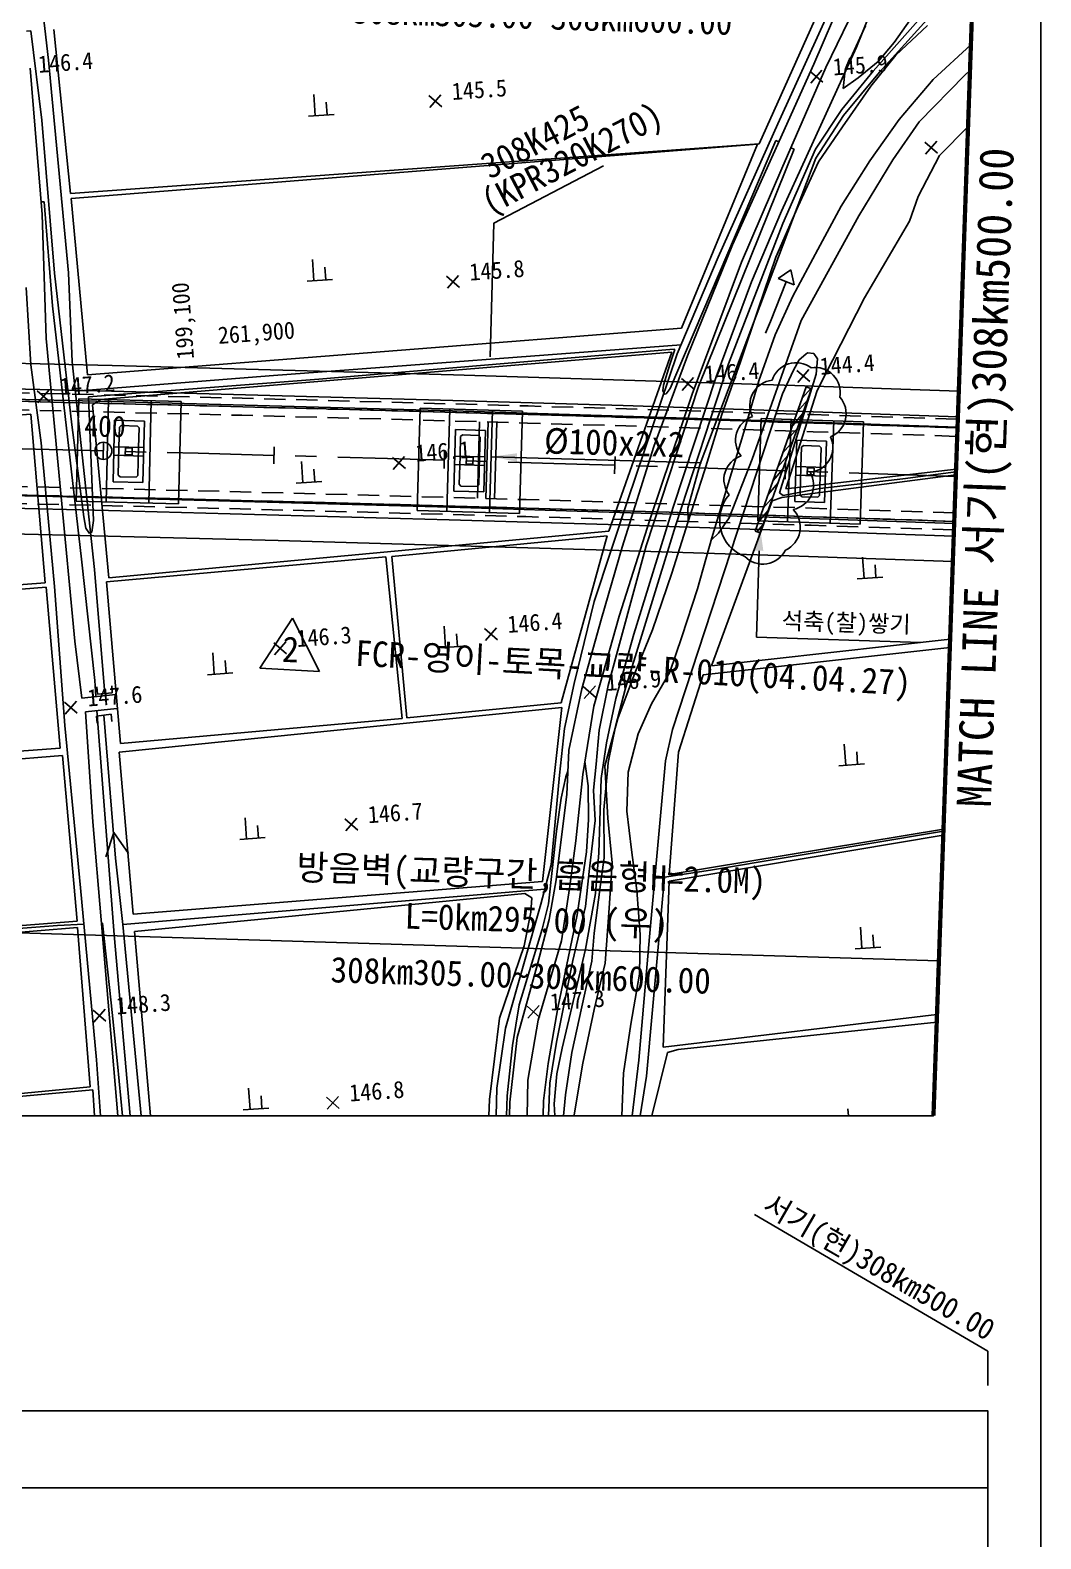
# Model space of a CAD drawing. Header units: millimetres. Extents: x 11366 to 12162, y 1103 to 1810.
# Drawn here: x 12043.4 to 12161.9, y 1346.9 to 1523.8 of the extents above; entities that cross this region are included whole.
import ezdxf
from ezdxf.enums import TextEntityAlignment as Align
from ezdxf.xclip import XClip

# ---------------------------------------------------------------- set-up
doc = ezdxf.new("R2010")
doc.units = ezdxf.units.MM
doc.header["$LTSCALE"] = 10
doc.header["$MEASUREMENT"] = 0
doc.header["$XCLIPFRAME"] = 2
for name, pattern in [('A-CENTR01', [2, 1.25, -0.25, 0.25, -0.25]), ('CENTER', [2, 1.25, -0.25, 0.25, -0.25]), ('HIDDEN', [0.375, 0.25, -0.125])]:
    doc.linetypes.add(name, pattern=pattern)
for name, color, linetype in [('TN-MACL', 6, 'A-CENTR01'), ('TT-TABL-LIN1', 4, 'Continuous'), ('TT-TABL-LIN2', 1, 'Continuous'), ('TZ-BASE', 253, 'Continuous'), ('TZ-CABL', 4, 'Continuous'), ('TZ-LEAL', 1, 'Continuous'), ('TZ-LEAT', 3, 'Continuous')]:
    doc.layers.add(name, color=color, linetype=linetype)
doc.layers.add('TX-PAPR', color=2, linetype='Continuous', plot=False)
doc.styles.add('HANA', font='GulimChe.ttf')
doc.styles.get("Standard").update_dxf_attribs({"font": 'GulimChe.ttf'})
doc.linetypes.add('I_LINE', pattern='A,3.5,["I",Standard,S=1,R=0,X=-1,Y=-0.5],3.5', length=7)
doc.linetypes.add('ZIGZAG', pattern='A,0.0001,-0.2,[131,ltypeshp.shx,S=0.2,R=0,X=-0.2,Y=0],-0.4,[131,ltypeshp.shx,S=0.2,R=180,X=0.2,Y=0],-0.2', length=0.8001)
doc.dimstyles.get("Standard").update_dxf_attribs({"dimtxt": 0.18, "dimasz": 0.18, "dimexe": 0.18, "dimexo": 0.0625, "dimgap": 0.09, "dimtad": 0, "dimtih": 1, "dimtoh": 1, "dimdec": 4, "dimzin": 0, "dimdsep": 46, "dimtxsty": 'Standard', "dimcen": 0.09, "dimadec": 0, "dimazin": 0, "dimtfac": 1, "dimtdec": 4, "dimtofl": 0, "dimtmove": 0, "dimatfit": 3, "dimfxl": 0, "dimtolj": 1, "dimtzin": 0, "dimarcsym": 0})

# ---------------------------------------------------------------- blocks, each defined once
blk = doc.blocks.new('JD-DHDFH546DFH43')
at = {"layer": 'TZ-BASE'}
for p, q in [((691.91, 68.53, -106.93), (683.21, 48.35, -106.93)), ((591.33, 67.09, -255), (593.48, 48.82, -255)), ((686.18, 59.88, -109.74), (676.79, 39.01, -109.74)), ((684.63, 47.97, -111.77), (688.91, 56.79, -111.77)), ((691.34, 58.15, -110), (688.22, 50.32, -110)), ((678.99, 41.34, -255), (685.6, 55.88, -255)), ((698.1, 56.49, -111), (690.15, 47.54, -111)), ((697.59, 54.79, -112), (690.9, 47.41, -112)), ((694.51, 53.53, -110.79), (692.63, 50.9, -110.79)), ((590.89, 52.22, -109), (591.39, 52.27, -109)), ((591.39, 52.27, -109), (592.69, 41.76, -109)), ((596.03, 33.19, -109.74), (594.11, 52.4, -109.74)), ((686.89, 47.64, -110.79), (689.25, 52.84, -110.79)), ((696.53, 52.87, -109.16), (692.81, 49.42, -109.16)), ((688.22, 50.32, -110), (679.41, 31.12, -110)), ((692.63, 50.9, -110.79), (690.74, 48.66, -110.79)), ((697.2, 46.53, -116.43), (701.63, 50.63, -116.43)), ((591.3, 47.87, -108.06), (592.71, 30.73, -108.06)), ((593.48, 48.82, -255), (595.82, 23.86, -255)), ((683.21, 48.35, -106.93), (673.66, 27.16, -106.93)), ((679.45, 36.13, -111.77), (684.63, 47.97, -111.77)), ((690.74, 48.66, -110.79), (688.39, 46.74, -110.79)), ((692.81, 49.42, -109.16), (689.88, 45.75, -109.16)), ((682.75, 47.53, -109.15), (684.26, 46.22, -109.15)), ((682.85, 46.12, -109.15), (684.16, 47.63, -109.15)), ((690.15, 47.54, -111), (686.51, 43.02, -111)), ((686.66, 45.49, -110.79), (686.89, 47.64, -110.79)), ((688.39, 46.74, -110.79), (686.66, 45.49, -110.79)), ((690.9, 47.41, -112), (686.69, 42.32, -112)), ((693.21, 41.87, -116.43), (697.2, 46.53, -116.43)), ((695.57, 41.58, -112), (700.91, 47.07, -112)), ((700.91, 47.07, -112), (701.52, 47.6, -112)), ((624.75, 42.29, -109.04), (624.57, 44.79, -109.04)), ((638.08, 44.66, -109.48), (639.6, 43.35, -109.48)), ((638.18, 43.25, -109.48), (639.49, 44.76, -109.48)), ((689.88, 45.75, -109.16), (686.59, 41, -109.16)), ((626.15, 42.39, -109.04), (626.04, 43.89, -109.04)), ((686.51, 43.02, -111), (683.42, 38.38, -111)), ((592.69, 41.76, -109), (594.18, 23.84, -109)), ((623.95, 42.24, -109.04), (626.95, 42.45, -109.04)), ((672.01, 25.7, -255), (678.99, 41.34, -255)), ((686.69, 42.32, -112), (683.44, 37.31, -112)), ((686.59, 41, -109.16), (683.76, 36.91, -109.16)), ((689.79, 37.01, -116.43), (693.21, 41.87, -116.43)), ((692.49, 37.11, -112), (695.57, 41.58, -112)), ((697.96, 37.63, -111.91), (701.29, 41.04, -111.91)), ((676.79, 39.01, -109.74), (596.03, 33.19, -109.74)), ((596.12, 32.58, -109.29), (676.59, 38.95, -109.29)), ((666.37, 10.31, -109), (678.75, 39.4, -109)), ((676.59, 38.95, -109.29), (667.68, 17.4, -109.29)), ((678.75, 39.4, -109), (679.1, 39.23, -109)), ((696.21, 39.21, -111.06), (697.73, 37.9, -111.06)), ((696.32, 37.8, -111.06), (697.63, 39.31, -111.06)), ((680.9, 38.36, -109), (669.7, 10.54, -109)), ((683.44, 37.31, -112), (669.87, 1.48, -112)), ((683.42, 38.38, -111), (679.56, 29.66, -111)), ((680.51, 38.55, -109), (680.9, 38.36, -109)), ((695.45, 32.81, -111.91), (697.96, 37.63, -111.91)), ((674.71, 25.14, -111.77), (679.45, 36.13, -111.77)), ((683.76, 36.91, -109.16), (681.38, 31.71, -109.16)), ((686.43, 31.68, -116.43), (689.79, 37.01, -116.43)), ((688.5, 30.55, -112), (692.49, 37.11, -112)), ((592.59, 32.21, -108), (592.94, 32.21, -108)), ((592.94, 32.21, -108), (593.92, 20.01, -108)), ((598.05, 11.93, -109.29), (596.12, 32.58, -109.29)), ((694.43, 29.93, -111.91), (695.45, 32.81, -111.91)), ((592.71, 30.73, -108.06), (593.21, 16.16, -108.06)), ((679.41, 31.12, -110), (675.89, 22.82, -110)), ((681.38, 31.71, -109.16), (678.76, 25.7, -109.16)), ((681.73, 18.27, -112), (688.5, 30.55, -112)), ((683.67, 26.62, -116.43), (686.43, 31.68, -116.43)), ((679.56, 29.66, -111), (673.21, 13.22, -111)), ((689.16, 20.93, -111.91), (694.43, 29.93, -111.91)), ((673.66, 27.16, -106.93), (668.39, 14.15, -106.93)), ((680.73, 21.15, -116.43), (683.67, 26.62, -116.43)), ((624.59, 22.94, -108.88), (624.41, 25.43, -108.88)), ((667.2, 14.37, -255), (672.01, 25.7, -255)), ((668.94, 9.66, -111.77), (674.71, 25.14, -111.77)), ((678.76, 25.7, -109.16), (676.68, 19.62, -109.16)), ((594.18, 23.84, -109), (596.21, 6.06, -109)), ((595.82, 23.86, -255), (596.26, 13.43, -255)), ((623.79, 22.88, -108.88), (626.78, 23.09, -108.88)), ((625.98, 23.04, -108.88), (625.88, 24.53, -108.88)), ((640.14, 23.47, -109.24), (641.65, 22.16, -109.24)), ((640.24, 22.06, -109.24), (641.55, 23.57, -109.24)), ((679.03, 23.2, -255), (680.51, 24.22, -255)), ((679.03, 23.2, -255), (680.89, 22.46, -255)), ((680.51, 24.22, -255), (680.89, 22.46, -255)), ((591.4, 13.08, -105.51), (590.84, 22.15, -105.51)), ((675.89, 22.82, -110), (671.75, 11.68, -110)), ((678.11, 18.18, -255), (679.96, 22.83, -255)), ((593.92, 20.01, -108), (597.34, -9.69, -108)), ((676.68, 19.62, -109.16), (674.61, 13.45, -109.16)), ((678.67, 16.59, -116.43), (680.73, 21.15, -116.43)), ((683.59, 10.09, -111.91), (689.16, 20.93, -111.91)), ((675.99, 2.03, -112), (681.73, 18.27, -112)), ((677.56, 16.79, -255), (678.11, 18.18, -255)), ((593.21, 16.16, -107.62), (596.54, -19.32, -107.62)), ((667.68, 17.4, -109.29), (598.05, 11.93, -109.29)), ((676.76, 11.21, -116.43), (678.67, 16.59, -116.43)), ((599.57, 9.04, -108.92), (666.54, 14.58, -108.92)), ((619.84, 11.85, -109.02), (667.66, 15.44, -109.02)), ((625.17, 11.42, -109), (666.34, 14.9, -109)), ((666.54, 14.58, -108.92), (659.16, -6.41, -108.92)), ((661.4, -2.73, -255), (667.2, 14.37, -255)), ((666.93, 14.87, -109), (666.32, 13.12, -109)), ((666.34, 14.9, -109), (666.86, 14.94, -109)), ((666.86, 14.94, -109), (666.93, 14.87, -109)), ((681.49, 13.69, -111), (682.26, 14.34, -111)), ((682.26, 14.34, -111), (682.47, 14.51, -111)), ((682.47, 14.51, -111), (683.22, 14.41, -111)), ((683.22, 14.41, -111), (683.64, 13.78, -111)), ((600.92, 12.99, -255), (580.91, 13.47, -255)), ((600.92, 12.99, -255), (580.91, 13.47, -255)), ((592.62, 3.93, -105.51), (591.4, 13.08, -105.51)), ((596.26, 13.43, -255), (598.84, -10.9, -255)), ((620.94, 12.46, -255), (600.92, 12.99, -255)), ((620.94, 12.46, -255), (600.92, 12.99, -255)), ((640.95, 11.9, -255), (620.94, 12.46, -255)), ((640.95, 11.9, -255), (620.94, 12.46, -255)), ((668.39, 14.15, -106.93), (664.43, 3.51, -106.93)), ((666.32, 13.12, -109), (665.6, 10.69, -109)), ((673.21, 13.22, -111), (666.97, -5.79, -111)), ((674.61, 13.45, -109.16), (672.44, 7.27, -109.16)), ((680.77, 12.38, -111), (681.49, 13.69, -111)), ((681.22, 12.43, -110.6), (682.73, 11.12, -110.6)), ((681.32, 11.02, -110.6), (682.63, 12.53, -110.6)), ((683.64, 13.78, -111), (683.47, 11.98, -111)), ((596.62, 9.98, -109.02), (619.84, 11.85, -109.02)), ((598.16, 9.32, -109), (625.17, 11.42, -109)), ((660.96, 11.3, -255), (640.95, 11.9, -255)), ((660.96, 11.3, -255), (640.95, 11.9, -255)), ((680.97, 10.66, -255), (660.96, 11.3, -255)), ((680.97, 10.66, -255), (660.96, 11.3, -255)), ((665.6, 10.69, -109), (665.5, 10.02, -109)), ((671.75, 11.68, -110), (666.7, -3.62, -110)), ((667.69, 11.5, -108.56), (669.2, 10.19, -108.56)), ((667.79, 10.09, -108.56), (669.1, 11.6, -108.56)), ((675, 5.2, -116.43), (676.76, 11.21, -116.43)), ((683.47, 11.98, -111), (679.2, -1.91, -111)), ((679.55, 9.7, -111), (680.77, 12.38, -111)), ((700.21, 10, -255), (680.97, 10.66, -255)), ((700.21, 10, -255), (680.97, 10.66, -255)), ((580.84, 10.47, -255), (600.85, 9.99, -255)), ((592.12, 10.05, -107.81), (593.63, 8.75, -107.81)), ((592.22, 8.64, -107.81), (593.53, 10.16, -107.81)), ((597.03, 9.08, -255), (596.72, -2.91, -255)), ((597.03, 9.08, -255), (609.02, 8.78, -255)), ((598.76, -5.18, -109), (598.16, 9.32, -109)), ((598.62, 8.38, -108.92), (599.57, 9.04, -108.92)), ((600.52, 9, -255), (600.22, -3, -255)), ((600.85, 9.99, -255), (620.86, 9.46, -255)), ((605.52, 8.87, -255), (605.22, -3.13, -255)), ((620.86, 9.46, -255), (640.86, 8.9, -255)), ((640.86, 8.9, -255), (660.87, 8.3, -255)), ((669.7, 10.54, -109), (663.55, -8.15, -109)), ((663.98, -5.1, -111.77), (668.94, 9.66, -111.77)), ((665.5, 10.02, -109), (665.68, 9.66, -109)), ((665.68, 9.66, -109), (665.9, 9.68, -109)), ((665.9, 9.68, -109), (666.37, 10.31, -109)), ((666.65, -29.67, -111), (679.55, 9.7, -111)), ((682.33, 10.49, -111.91), (676.32, -6.43, -111.91)), ((682.95, 10.29, -111.91), (676.93, -6.62, -111.91)), ((679.93, -1.46, -111.91), (683.59, 10.09, -111.91)), ((681.31, 7.61), (682.48, 8.96)), ((681.89, 9.23), (682.84, 10.33)), ((682.95, 10.29, -111.91), (682.33, 10.49, -111.91)), ((488.13, -0.93, -108.02), (591.41, 7.32, -108.02)), ((591.41, 7.32, -108.02), (593.09, -12.46, -108.02)), ((600.55, -11.88, -108.92), (598.62, 8.38, -108.92)), ((609.02, 8.78, -255), (608.72, -3.22, -255)), ((637.04, 8.02, -255), (636.68, -3.98, -255)), ((637.04, 8.02, -255), (649.03, 7.66, -255)), ((640.53, 7.91, -255), (640.18, -4.08, -255)), ((645.53, 7.77, -255), (645.18, -4.23, -255)), ((649.03, 7.66, -255), (648.68, -4.33, -255)), ((660.87, 8.3, -255), (680.87, 7.66, -255)), ((672.44, 7.27, -109.16), (670.39, 0.67, -109.16)), ((680.74, 5.99), (681.9, 7.34)), ((680.87, 7.66, -255), (700.1, 7, -255)), ((596.21, 6.06, -109), (597.61, -4.74, -109)), ((601.21, 6.58, -255), (601.03, -0.62, -255)), ((601.21, 6.58, -255), (604.71, 6.49, -255)), ((601.79, 5.76, -255), (601.73, 3.46, -255)), ((602, 5.96, -255), (601.79, 5.76, -255)), ((603.9, 5.91, -255), (602, 5.96, -255)), ((603.9, 5.91, -255), (604.09, 5.7, -255)), ((604.09, 5.7, -255), (604.03, 3.4, -255)), ((604.71, 6.49, -255), (604.53, -0.71, -255)), ((641.21, 5.49, -255), (641, -1.71, -255)), ((641.21, 5.49, -255), (644.71, 5.39, -255)), ((644.71, 5.39, -255), (644.5, -1.81, -255)), ((677.04, 6.79, -255), (676.64, -5.21, -255)), ((677.04, 6.79, -255), (689.03, 6.39, -255)), ((680.54, 6.67, -255), (680.14, -5.32, -255)), ((680.16, 4.37), (681.32, 5.71)), ((685.54, 6.5, -255), (685.14, -5.49, -255)), ((689.03, 6.39, -255), (688.63, -5.61, -255)), ((594.15, -12.92, -105.51), (592.62, 3.93, -105.51)), ((599.93, 4), (599.88, 2)), ((641.79, 4.67, -255), (641.72, 2.38, -255)), ((642, 4.87, -255), (641.79, 4.67, -255)), ((643.89, 4.81, -255), (642, 4.87, -255)), ((643.89, 4.81, -255), (644.09, 4.61, -255)), ((644.09, 4.61, -255), (644.02, 2.31, -255)), ((673.18, -0.88, -116.43), (675, 5.2, -116.43)), ((679.58, 2.75), (680.75, 4.09)), ((681.21, 4.25, -255), (680.97, -2.95, -255)), ((681.21, 4.25, -255), (684.71, 4.13, -255)), ((681.99, 3.62, -255), (681.78, 3.43, -255)), ((683.89, 3.56, -255), (681.99, 3.62, -255)), ((683.89, 3.56, -255), (684.08, 3.35, -255)), ((684.71, 4.13, -255), (684.47, -3.07, -255)), ((601.11, 2.48, -255), (604.61, 2.39, -255)), ((601.13, 3.48, -255), (604.63, 3.39, -255)), ((601.73, 3.46, -255), (601.65, 0.16, -255)), ((602.48, 3.34, -255), (602.46, 2.54, -255)), ((602.46, 2.54, -255), (603.26, 2.52, -255)), ((602.48, 3.34, -255), (603.28, 3.32, -255)), ((603.28, 3.32, -255), (603.26, 2.52, -255)), ((604.03, 3.4, -255), (603.95, 0.11, -255)), ((619.92, 3.48), (619.87, 1.48)), ((633.8, 2.23, -108.92), (635.31, 0.92, -108.92)), ((633.9, 0.82, -108.92), (635.21, 2.33, -108.92)), ((639.92, 2.92), (639.86, 0.92)), ((639.92, 2.92), (639.86, 0.92)), ((641.12, 2.39, -255), (644.62, 2.29, -255)), ((641.72, 2.38, -255), (641.63, -0.92, -255)), ((642.47, 2.25, -255), (642.45, 1.45, -255)), ((642.47, 2.25, -255), (643.27, 2.23, -255)), ((643.27, 2.23, -255), (643.24, 1.43, -255)), ((644.02, 2.31, -255), (643.92, -0.99, -255)), ((659.91, 2.32), (659.85, 0.32)), ((664.43, 3.51, -106.93), (660.72, -8.28, -106.93)), ((673.3, -4.86, -112), (675.99, 2.03, -112)), ((679, 1.13), (680.17, 2.47)), ((681.78, 3.43, -255), (681.7, 1.13, -255)), ((684.08, 3.35, -255), (684, 1.05, -255)), ((601.85, -0.04, -255), (601.65, 0.16, -255)), ((603.75, -0.09, -255), (603.95, 0.11, -255)), ((603.75, -0.09, -255), (603.95, 0.11, -255)), ((623.3, -0.75, -108.46), (623.12, 1.74, -108.46)), ((624.7, -0.65, -108.46), (624.59, 0.84, -108.46)), ((641.09, 1.39, -255), (644.59, 1.29, -255)), ((642.45, 1.45, -255), (643.24, 1.43, -255)), ((670.39, 0.67, -109.16), (668.43, -5.42, -109.16)), ((669.87, 1.48, -112), (668.44, -3.72, -112)), ((678.43, -0.49), (679.59, 0.85)), ((679.46, -2.48, -110.91), (699.86, 0.18, -110.91)), ((679.9, 1.68), (679.84, -0.32)), ((699.89, 0.84, -111.91), (679.93, -1.46, -111.91)), ((681.07, 0.15, -255), (684.57, 0.03, -255)), ((681.1, 1.15, -255), (684.6, 1.03, -255)), ((681.7, 1.13, -255), (681.59, -2.17, -255)), ((682.45, 1, -255), (682.42, 0.2, -255)), ((682.42, 0.2, -255), (683.22, 0.18, -255)), ((682.45, 1, -255), (683.25, 0.98, -255)), ((683.25, 0.98, -255), (683.22, 0.18, -255)), ((684, 1.05, -255), (683.89, -2.25, -255)), ((693.63, -0.27, -111), (699.88, 0.53, -111)), ((699.89, 1), (699.82, -1)), ((601.03, -0.62, -255), (604.53, -0.71, -255)), ((603.75, -0.09, -255), (601.85, -0.04, -255)), ((622.5, -0.81, -108.46), (625.5, -0.59, -108.46)), ((641, -1.71, -255), (644.5, -1.81, -255)), ((641.82, -1.13, -255), (641.63, -0.92, -255)), ((643.72, -1.18, -255), (641.82, -1.13, -255)), ((643.72, -1.18, -255), (643.92, -0.99, -255)), ((643.72, -1.18, -255), (643.92, -0.99, -255)), ((671.26, -7.22, -116.43), (673.18, -0.88, -116.43)), ((677.85, -2.12), (679.01, -0.77)), ((679.6, -2.25, -111), (683.92, -1.42, -111)), ((683.92, -1.42, -111), (693.63, -0.27, -111)), ((580.52, -3.53, -255), (600.5, -4.01, -255)), ((596.72, -2.91, -255), (608.72, -3.22, -255)), ((657.47, -14.68, -255), (661.4, -2.73, -255)), ((671.22, -22.2, -110.91), (678.32, -2.85, -110.91)), ((677.27, -3.74), (678.44, -2.39)), ((678.32, -2.85, -110.91), (679.46, -2.48, -110.91)), ((679.2, -1.91, -111), (679.6, -2.25, -111)), ((680.97, -2.95, -255), (684.47, -3.07, -255)), ((681.79, -2.38, -255), (681.59, -2.17, -255)), ((683.69, -2.44, -255), (681.79, -2.38, -255)), ((683.69, -2.44, -255), (683.89, -2.25, -255)), ((683.69, -2.44, -255), (683.89, -2.25, -255)), ((597.61, -4.74, -109), (597.86, -6.06, -109)), ((598.56, -6.53, -109), (598.76, -5.18, -109)), ((600.5, -4.01, -255), (620.48, -4.53, -255)), ((620.48, -4.53, -255), (640.45, -5.09, -255)), ((636.68, -3.98, -255), (648.68, -4.33, -255)), ((640.45, -5.09, -255), (660.43, -5.69, -255)), ((660.4, -16.37, -111.77), (663.98, -5.1, -111.77)), ((666.7, -3.62, -110), (662.11, -18.5, -110)), ((668.44, -3.72, -112), (668.47, -5.28, -112)), ((672.05, -6.65, -112), (673.3, -4.86, -112)), ((676.64, -5.21, -255), (688.63, -5.61, -255)), ((676.7, -5.36), (677.86, -4.01)), ((580.45, -6.53, -255), (600.42, -7.01, -255)), ((580.45, -6.53, -255), (600.42, -7.01, -255)), ((597.86, -6.06, -109), (598.27, -6.7, -109)), ((598.27, -6.7, -109), (598.56, -6.53, -109)), ((600.42, -7.01, -255), (620.39, -7.53, -255)), ((600.42, -7.01, -255), (620.39, -7.53, -255)), ((659.16, -6.41, -108.92), (600.55, -11.88, -108.92)), ((658.99, -6.98, -108.72), (633.71, -9.38, -108.72)), ((653.59, -26.56, -108.72), (658.99, -6.98, -108.72)), ((660.43, -5.69, -255), (680.41, -6.33, -255)), ((666.97, -5.79, -111), (663.83, -16.06, -111)), ((668.43, -5.42, -109.16), (666.57, -11.33, -109.16)), ((671.2, -7.43, -112), (672.05, -6.65, -112)), ((676.93, -6.62, -111.91), (676.32, -6.43, -111.91)), ((676.54, -6.5), (677.28, -5.64)), ((680.41, -6.33, -255), (699.61, -6.99, -255)), ((620.39, -7.53, -255), (640.37, -8.09, -255)), ((620.39, -7.53, -255), (640.37, -8.09, -255)), ((640.37, -8.09, -255), (660.34, -8.69, -255)), ((640.37, -8.09, -255), (660.34, -8.69, -255)), ((660.72, -8.28, -106.93), (658.3, -16.68, -106.93)), ((663.55, -8.15, -109), (659.08, -24.5, -109)), ((660.34, -8.69, -255), (680.31, -9.33, -255)), ((660.34, -8.69, -255), (680.31, -9.33, -255)), ((669.57, -13.19, -116.43), (671.26, -7.22, -116.43)), ((676.79, -8.71), (676.47, -18.86)), ((597.34, -9.69, -108), (598.88, -23.92, -108)), ((633.01, -9.43, -108.84), (600.28, -12.35, -108.84)), ((634.95, -28.39, -108.84), (633.01, -9.43, -108.84)), ((633.71, -9.38, -108.72), (635.47, -28.32, -108.72)), ((680.31, -9.33, -255), (699.51, -9.99, -255)), ((680.31, -9.33, -255), (699.51, -9.99, -255)), ((689.1, -11.96, -110.84), (688.92, -9.47, -110.84)), ((690.5, -11.86, -110.84), (690.39, -10.37, -110.84)), ((598.84, -10.9, -255), (600.07, -25.5, -255)), ((600.28, -12.35, -108.84), (601.89, -31.33, -108.84)), ((666.57, -11.33, -109.16), (664.31, -17.99, -109.16)), ((688.3, -12.02, -110.84), (691.3, -11.81, -110.84)), ((593.09, -12.46, -108.02), (494.3, -20.36, -108.02)), ((494.87, -20.65, -107.64), (593.19, -12.99, -107.64)), ((593.19, -12.99, -107.64), (594.85, -31.87, -107.64)), ((595.37, -29.21, -105.51), (594.15, -12.92, -105.51)), ((667.75, -18.81, -116.43), (669.57, -13.19, -116.43)), ((655.12, -24.28, -255), (657.47, -14.68, -255)), ((622.07, -16.62), (618.25, -22.48)), ((625.24, -22.86), (622.07, -16.62)), ((640.03, -20.05, -108.26), (639.85, -17.56, -108.26)), ((658.3, -16.68, -106.93), (656, -24.9, -106.93)), ((657.4, -26.96, -111.77), (660.4, -16.37, -111.77)), ((663.83, -16.06, -111), (663.05, -18.62, -111)), ((596.54, -19.32, -107.62), (597.37, -26, -107.62)), ((619.97, -20.91, -108.67), (621.28, -19.4, -108.67)), ((641.43, -19.95, -108.26), (641.32, -18.45, -108.26)), ((644.59, -17.84, -108.57), (646.1, -19.15, -108.57)), ((644.69, -19.25, -108.57), (646, -17.74, -108.57)), ((662.11, -18.5, -110), (660.01, -26.06, -110)), ((663.05, -18.62, -111), (661.11, -24.84, -111)), ((664.31, -17.99, -109.16), (662.24, -23.07, -109.16)), ((666.33, -22.96, -116.43), (667.75, -18.81, -116.43)), ((699.19, -19.08, -110.91), (671.22, -22.2, -110.91)), ((676.47, -18.86), (695.76, -19.46)), ((612.91, -23.19, -108.27), (612.73, -20.7, -108.27)), ((619.87, -19.5, -108.67), (621.38, -20.81, -108.67)), ((639.24, -20.11, -108.26), (642.23, -19.89, -108.26)), ((670.23, -23.25, -110.62), (699.15, -20.08, -110.62)), ((614.3, -23.09, -108.27), (614.2, -21.6, -108.27)), ((618.25, -22.48), (625.24, -22.86)), ((664.19, -26.66, -116.43), (666.33, -22.96, -116.43)), ((598.88, -23.92, -108), (599.03, -25.82, -108)), ((599.2, -25.52, -255), (599.14, -24.67, -255)), ((600.88, -24.54, -255), (600.94, -25.39, -255)), ((612.11, -23.25, -108.27), (615.1, -23.03, -108.27)), ((653.96, -29.58, -255), (655.12, -24.28, -255)), ((656.18, -24.64, -108.12), (657.69, -25.95, -108.12)), ((656.28, -26.05, -108.12), (657.59, -24.54, -108.12)), ((659.08, -24.5, -109), (658.05, -29.77, -109)), ((662.24, -23.07, -109.16), (660.21, -28.37, -109.16)), ((667.33, -32.32, -110.62), (670.23, -23.25, -110.62)), ((595.33, -26.47, -107.4), (596.84, -27.78, -107.4)), ((595.43, -27.88, -107.4), (596.74, -26.37, -107.4)), ((597.37, -26, -108.28), (601.31, -25.56, -108.28)), ((600.94, -25.39, -255), (599.2, -25.52, -255)), ((656, -24.9, -106.93), (654.47, -32.12, -106.93)), ((660.01, -26.06, -110), (658.88, -31.24, -110)), ((661.11, -24.84, -111), (659.94, -29.34, -111)), ((601.49, -27.22, -107.62), (597.79, -27.59, -107.62)), ((597.79, -27.59, -105.54), (598.66, -40.52, -105.54)), ((599.08, -28.11, -108.14), (600.81, -27.89, -108.14)), ((599.18, -28.95, -108.14), (599.08, -28.11, -108.14)), ((599.15, -27.45, -108), (601.17, -53.74, -108)), ((599.94, -28, -108.14), (601.32, -44.78, -108.14)), ((600.81, -27.89, -108.14), (600.91, -28.74, -108.14)), ((653.65, -27.1, -108.63), (601.75, -32.35, -108.63)), ((635.47, -28.32, -108.72), (653.59, -26.56, -108.72)), ((651.4, -47.5, -108.63), (653.65, -27.1, -108.63)), ((656.14, -34.96, -111.77), (657.4, -26.96, -111.77)), ((662.62, -30.19, -116.43), (664.19, -26.66, -116.43)), ((597.21, -48.26, -105.51), (595.37, -29.21, -105.51)), ((601.89, -31.33, -108.84), (634.95, -28.39, -108.84)), ((653.38, -35.03, -255), (653.96, -29.58, -255)), ((658.05, -29.77, -109), (657.67, -33.73, -109)), ((660.21, -28.37, -109.16), (658.69, -33.95, -109.16)), ((659.94, -29.34, -111), (659.1, -33.56, -111)), ((665.81, -33.37, -111), (666.65, -29.67, -111)), ((658.88, -31.24, -110), (658.26, -35.44, -110)), ((661.42, -34.69, -116.43), (662.62, -30.19, -116.43)), ((686.96, -33.88, -110.82), (686.78, -31.38, -110.82)), ((594.85, -31.87, -107.64), (494.52, -39.3, -107.64)), ((543.3, -36.98, -107.52), (595.1, -32.74, -107.52)), ((595.1, -32.74, -107.52), (596.84, -52.14, -107.52)), ((601.75, -32.35, -108.63), (603.38, -51.32, -108.63)), ((654.47, -32.12, -106.93), (654.23, -37.29, -106.93)), ((656.37, -33.45, -108), (656.75, -36.28, -108)), ((659.1, -33.56, -111), (659.06, -34.04, -111)), ((663.95, -53.98, -111), (665.81, -33.37, -111)), ((666.26, -46.68, -110.62), (667.33, -32.32, -110.62)), ((688.35, -33.77, -110.82), (688.24, -32.28, -110.82)), ((652.41, -45.55, -255), (653.38, -35.03, -255)), ((653.6, -37.73, -108), (654.13, -35.24, -108)), ((654.13, -35.24, -108), (654.36, -34.56, -108)), ((655.3, -42.75, -111.77), (656.14, -34.96, -111.77)), ((657.67, -33.73, -109), (657.37, -36.8, -109)), ((659.06, -34.04, -111), (658.57, -39.08, -111)), ((658.69, -33.95, -109.16), (659.06, -40.06, -109.16)), ((661.29, -39.24, -116.43), (661.42, -34.69, -116.43)), ((686.16, -33.93, -110.82), (689.15, -33.72, -110.82)), ((656.75, -36.28, -108), (656.8, -40.23, -108)), ((657.37, -36.8, -109), (657.55, -40.35, -109)), ((658.26, -35.44, -110), (657.98, -44.13, -110)), ((653.03, -41.62, -108), (653.6, -37.73, -108)), ((654.23, -37.29, -106.93), (653.4, -44.13, -106.93)), ((598.66, -40.52, -105.54), (603.23, -94.06, -105.54)), ((616.7, -42.52, -108.28), (616.52, -40.02, -108.28)), ((628.23, -40.16, -108.35), (629.74, -41.47, -108.35)), ((628.33, -41.57, -108.35), (629.64, -40.06, -108.35)), ((656.8, -40.23, -108), (656.54, -44.02, -108)), ((657.55, -40.35, -109), (656.87, -46.33, -109)), ((658.57, -39.08, -111), (658.61, -44.72, -111)), ((659.06, -40.06, -109.16), (659.55, -45.31, -109.16)), ((661.83, -43.78, -116.43), (661.29, -39.24, -116.43)), ((600.18, -44.6, -108.14), (601.13, -41.75, -108.14)), ((601.13, -41.75, -108.14), (602.84, -44.22, -108.14)), ((615.9, -42.57, -108.28), (618.89, -42.36, -108.28)), ((618.09, -42.41, -108.28), (617.98, -40.92, -108.28)), ((652.1, -50.14, -108), (653.03, -41.62, -108)), ((666.23, -47.47, -110.14), (698.38, -42.06, -110.14)), ((698.41, -41.37, -110.62), (666.26, -46.68, -110.62)), ((671.09, -46.16, -110), (698.4, -41.61, -110)), ((653.4, -44.13, -106.93), (653, -47.31, -106.93)), ((654.56, -48.34, -111.77), (655.3, -42.75, -111.77)), ((656.54, -44.02, -108), (655.44, -51.42, -108)), ((657.98, -44.13, -110), (657.59, -48.9, -110)), ((662.44, -48.54, -116.43), (661.83, -43.78, -116.43)), ((601.32, -44.78, -108.14), (602.17, -52.56, -108.14)), ((651.21, -50.18, -255), (652.41, -45.55, -255)), ((658.61, -44.72, -111), (658.33, -46.97, -111)), ((659.55, -45.31, -109.16), (659.23, -50.64, -109.16)), ((603.38, -51.32, -108.63), (651.4, -47.5, -108.63)), ((653, -47.31, -106.93), (652.19, -51.96, -106.93)), ((656.87, -46.33, -109), (656.42, -50.45, -109)), ((658.33, -46.97, -111), (657.46, -53.56, -111)), ((663.58, -70.32, -110), (665.71, -46.98, -110)), ((665.55, -66.94, -110.14), (666.23, -47.47, -110.14)), ((665.71, -46.98, -110), (671.09, -46.16, -110)), ((599.09, -68.43, -105.51), (597.21, -48.26, -105.51)), ((602.17, -52.53, -108.78), (651.67, -48.4, -108.78)), ((649.31, -48.9, -108.29), (603.55, -53.36, -108.29)), ((650.14, -49.43, -108.29), (649.31, -48.9, -108.29)), ((650.01, -51.1, -108.29), (650.14, -49.43, -108.29)), ((653.64, -54.46, -111.77), (654.56, -48.34, -111.77)), ((657.59, -48.9, -110), (656.45, -55.42, -110)), ((662.83, -53.72, -116.43), (662.44, -48.54, -116.43)), ((649.24, -55.06, -108.29), (650.01, -51.1, -108.29)), ((649.29, -56.87, -255), (651.21, -50.18, -255)), ((651.37, -53.11, -108), (652.1, -50.14, -108)), ((656.42, -50.45, -109), (654.95, -56.78, -109)), ((659.23, -50.64, -109.16), (658.76, -57.08, -109.16)), ((596.88, -52.91, -107.02), (529.56, -58.29, -107.02)), ((596.84, -52.14, -107.52), (546.19, -56.15, -107.52)), ((554.64, -55.86, -107), (594.53, -52.65, -107)), ((594.53, -52.65, -107), (597.6, -52.49, -107)), ((598.35, -71.58, -107.02), (596.88, -52.91, -107.02)), ((599.67, -52.38, -107), (599.8, -52.38, -107)), ((599.8, -52.38, -107), (600.81, -61.74, -107)), ((602.17, -52.56, -108.14), (604.97, -81.89, -108.14)), ((652.19, -51.96, -106.93), (650.8, -57.19, -106.93)), ((655.44, -51.42, -108), (653.19, -62.33, -108)), ((688.85, -55.34, -109.67), (688.67, -52.85, -109.67)), ((601.17, -53.74, -108), (606.68, -116.5, -108)), ((603.55, -53.36, -108.29), (606.85, -91.31, -108.29)), ((648.66, -61.97, -108), (651.37, -53.11, -108)), ((650.9, -63.75, -111.77), (653.64, -54.46, -111.77)), ((657.46, -53.56, -111), (657.18, -56.85, -111)), ((662.69, -68.47, -111), (663.95, -53.98, -111)), ((662.77, -58.37, -116.43), (662.83, -53.72, -116.43)), ((690.25, -55.24, -109.67), (690.14, -53.75, -109.67)), ((646.36, -63.52, -108.29), (649.24, -55.06, -108.29)), ((656.45, -55.42, -110), (653.69, -67.04, -110)), ((688.06, -55.4, -109.67), (691.05, -55.19, -109.67)), ((647.06, -64.72, -255), (649.29, -56.87, -255)), ((650.8, -57.19, -106.93), (648.41, -65.81, -106.93)), ((654.95, -56.78, -109), (653.04, -66.35, -109)), ((657.18, -56.85, -111), (654.83, -67.55, -111)), ((658.76, -57.08, -109.16), (657.46, -62.51, -109.16)), ((661.76, -64.22, -116.43), (662.77, -58.37, -116.43)), ((600.81, -61.74, -107), (601.55, -68.88, -107)), ((598.69, -62.59, -106.75), (600.2, -63.9, -106.75)), ((598.79, -64, -106.75), (600.1, -62.49, -106.75)), ((645.17, -73.05, -108.29), (646.36, -63.52, -108.29)), ((647.87, -66.72, -108), (648.66, -61.97, -108)), ((649.58, -62.13, -107.73), (651.1, -63.44, -107.73)), ((649.69, -63.54, -107.73), (650.99, -62.03, -107.73)), ((653.19, -62.33, -108), (652.05, -68.84, -108)), ((657.46, -62.51, -109.16), (656.12, -68.81, -109.16)), ((697.65, -63.09, -110.14), (665.55, -66.94, -110.14)), ((646.05, -71.74, -255), (647.06, -64.72, -255)), ((649.66, -70.82, -111.77), (650.9, -63.75, -111.77)), ((660.89, -69.98, -116.43), (661.76, -64.22, -116.43)), ((667.3, -67.2, -109.17), (697.62, -63.98, -109.17)), ((647.25, -72.64, -108), (647.87, -66.72, -108)), ((648.41, -65.81, -106.93), (647.55, -73.37, -106.93)), ((653.04, -66.35, -109), (652.27, -71.15, -109)), ((653.69, -67.04, -110), (653.06, -70.04, -110)), ((666.04, -67.56, -109.17), (667.3, -67.2, -109.17)), ((600.74, -91.9, -105.51), (599.09, -68.43, -105.51)), ((601.55, -68.88, -107), (606.56, -121.33, -107)), ((652.05, -68.84, -108), (651.51, -73.22, -108)), ((654.83, -67.55, -111), (654.08, -72.51, -111)), ((656.12, -68.81, -109.16), (655.09, -74.87, -109.16)), ((661.63, -77.38, -111), (662.69, -68.47, -111)), ((664.13, -75.31, -109.17), (666.04, -67.56, -109.17)), ((653.06, -70.04, -110), (652.77, -73.57, -110)), ((660.66, -75.92, -116.43), (660.89, -69.98, -116.43)), ((662.24, -78.91, -110), (663.58, -70.32, -110)), ((598.65, -71.94, -106.58), (505.05, -80.3, -106.58)), ((532.98, -77.79, -107.02), (598.35, -71.58, -107.02)), ((599.95, -92.47, -106.58), (598.65, -71.94, -106.58)), ((617.1, -74.23, -108.3), (616.93, -71.73, -108.3)), ((645.88, -78.52, -255), (646.05, -71.74, -255)), ((649.54, -78.52, -111.77), (649.66, -70.82, -111.77)), ((652.27, -71.15, -109), (652.07, -75.54, -109)), ((654.08, -72.51, -111), (653.84, -75.42, -111)), ((616.31, -74.29, -108.3), (619.3, -74.07, -108.3)), ((618.5, -74.13, -108.3), (618.39, -72.63, -108.3)), ((626.05, -72.8, -108.25), (627.56, -74.11, -108.25)), ((626.15, -74.21, -108.25), (627.46, -72.7, -108.25)), ((644.91, -79.4, -108.29), (645.17, -73.05, -108.29)), ((647.13, -76.62, -108), (647.25, -72.64, -108)), ((647.55, -73.37, -106.93), (647.49, -76.57, -106.93)), ((651.51, -73.22, -108), (651.4, -76.68, -108)), ((652.77, -73.57, -110), (652.88, -76.44, -110)), ((687.39, -76.66, -108.97), (687.21, -74.17, -108.97)), ((655.09, -74.87, -109.16), (654.86, -79.98, -109.16))]:
    blk.add_line(p, q, dxfattribs=at)
at = {"layer": 'TZ-BASE', "linetype": 'I_LINE', "ltscale": 0.2}
for p, q in [((580.81, 9.25, -255), (600.82, 8.77, -255)), ((600.82, 8.77, -255), (620.82, 8.25, -255)), ((620.82, 8.25, -255), (640.83, 7.69, -255)), ((640.83, 7.69, -255), (660.83, 7.08, -255)), ((660.83, 7.08, -255), (680.83, 6.44, -255)), ((680.83, 6.44, -255), (700.06, 5.79, -255)), ((580.55, -2.05, -255), (600.53, -2.53, -255)), ((600.53, -2.53, -255), (620.52, -3.06, -255)), ((620.52, -3.06, -255), (640.5, -3.62, -255)), ((640.5, -3.62, -255), (660.48, -4.22, -255)), ((660.48, -4.22, -255), (680.46, -4.86, -255)), ((680.46, -4.86, -255), (699.66, -5.51, -255))]:
    blk.add_line(p, q, dxfattribs=at)
at = {"layer": 'TZ-BASE', "linetype": 'ByBlock'}
blk.add_line((506.53, -51.01), (697.87, -56.81), dxfattribs=at)
at = {"layer": 'TZ-BASE'}
blk.add_circle((599.9, 3), 1, dxfattribs=at)
for centre, radius, start, end in [((681.13, 10.4), 2.94, 52.6306, 162.6306), ((683.38, 9.85), 2.93, 349.1332, 99.1332), ((678.66, 8.34), 2.96, 96.5704, 206.5704), ((684.08, 7.35), 2.92, 291.7928, 41.7928), ((676.96, 4.24), 2.93, 108.8774, 218.8774), ((682.52, 3.4), 2.92, 275.2078, 25.2078), ((675.58, -0.37), 2.91, 107.9618, 217.9618), ((680.26, -0.99), 2.93, 280.3172, 30.3172), ((676.73, -5.13), 4.56, 139.1897, 249.1897), ((678.67, -5.94), 2.96, 294.22, 44.22), ((677.23, -7.35), 2.94, 224.0543, 334.0543)]:
    blk.add_arc(centre, radius, start, end, dxfattribs=at)
at = {"layer": 'TZ-BASE', "linetype": 'CENTER'}
blk.add_arc((349.93, -9993.88), 10000, 87.994648, 90.032142, dxfattribs=at)
at = {"layer": 'TZ-BASE'}
blk.add_solid([(676.29, -8.69), (676.88, -5.71), (677.29, -8.73)], dxfattribs=at)
at = {"layer": 'TZ-BASE', "style": 'HANA'}
for s, height, rotation, p in [('308km305.00~308km600.00', 3, 358.2631, (629.04, 53.13)), ('146.4', 2, 4.1197, (592.31, 47.33, -108.56)), ('145.9', 2, 4.1197, (685.5, 47.02, -109.15)), ('145.5', 2, 4.1197, (640.83, 44.14, -109.48)), ('145.8', 2, 4.1197, (642.89, 22.96, -109.24)), ('199,100', 2, 94.1197, (610.53, 13.8, -255)), ('261,900', 2, 4.1197, (613.4, 15.54, -255)), ('144.4', 2, 4.1197, (683.97, 11.92, -110.6)), ('146.4', 2, 4.1197, (670.44, 10.99, -108.56)), ('147.2', 2, 4.1197, (594.87, 9.54, -107.81)), ('400', 2.5, 358.5676, (597.64, 4.71)), ('146.1', 2, 4.1197, (636.55, 1.72, -108.92)), ('석축(찰)쌓기', 2, 358.2238, (679.42, -17.89, -255)), ('146.3', 2, 4.1197, (622.62, -20.01, -108.67)), ('146.4', 2, 4.1197, (647.34, -18.35, -108.57)), ('2', 3, 356.9258, (620.81, -21.73)), ('FCR-영이-토목-교량-R-010(04.04.27)', 3, 356.9258, (629.38, -22.19)), ('146.9', 2, 4.1197, (658.93, -25.15, -108.12)), ('147.6', 2, 4.1197, (598.08, -26.98, -107.4)), ('146.7', 2, 4.1197, (630.98, -40.67, -108.35)), ('방음벽(교량구간,흡음형H=2.0M) ', 3, 358.2631, (622.5, -47.29)), ('L=0km295.00 (우)', 3, 358.2631, (635.21, -53.02)), ('308km305.00~308km600.00', 3, 358.2631, (626.51, -59.32)), ('148.3', 2, 4.1197, (601.44, -63.1, -106.75)), ('147.3', 2, 4.1197, (652.33, -62.64, -107.73)), ('146.8', 2, 4.1197, (628.8, -73.31, -108.25))]:
    blk.add_text(s, height=height, rotation=rotation, dxfattribs=at).set_placement(p)
blk = doc.blocks.new('JD-경부고속하선표_190503')
at = {"layer": 'TT-TABL-LIN1'}
blk.add_lwpolyline([(2, 114), (785.58, 114), (785.58, 39), (2, 39)], close=True, dxfattribs=at)
at = {"layer": 'TT-TABL-LIN2'}
blk.add_lwpolyline([(785.58, 105), (9.33, 105)], dxfattribs=at)

msp = doc.modelspace()

# ---------------------------------------------------------------- linework, layer by layer
at = {"layer": 'TN-MACL', "const_width": 0.5}
msp.add_lwpolyline([(12154.54, 1546.41), (12149.3, 1396.5)], dxfattribs=at)
at = {"layer": 'TX-PAPR'}
msp.add_lwpolyline([(11365.89, 1103.05), (12161.89, 1103.05), (12161.89, 1619.05), (11365.89, 1619.05)], close=True, dxfattribs=at)
at = {"layer": 'TX-PAPR', "flags": 128}
msp.add_lwpolyline([(11454.69, 1396.46), (12149.29, 1396.46), (12154.55, 1546.46), (11449.44, 1546.46), (11454.69, 1396.46)], dxfattribs=at)
at = {"layer": 'TZ-BASE', "flags": 128}
msp.add_lwpolyline([(12097.3, 1485.48), (12097.76, 1501.17), (12110.62, 1507.89)], dxfattribs=at)
at = {"layer": 'TZ-CABL', "linetype": 'HIDDEN'}
for points in [[(11883.87, 1483.74, -0.006285), (12152.02, 1478.16)], [(11884.12, 1482.74, -0.006279), (12151.99, 1477.16)], [(11883.86, 1481.74, -0.006284), (12151.95, 1476.16)], [(11883.82, 1472.75, -0.00628), (12151.77, 1467.19)], [(11883.82, 1470.75, -0.00628), (12151.7, 1465.19)], [(11884.07, 1471.74, -0.006274), (12151.74, 1466.19)]]:
    msp.add_lwpolyline(points, format="xyb", dxfattribs=at)
at = {"layer": 'TZ-CABL', "linetype": 'ZIGZAG', "ltscale": 0.5}
for points in [[(11884.12, 1482.74, -0.006279), (12151.99, 1477.16)], [(11884.07, 1471.74, -0.006274), (12151.74, 1466.19)]]:
    msp.add_lwpolyline(points, format="xyb", dxfattribs=at)
at = {"layer": 'TZ-CABL'}
for points in [[(12096.08, 1477.88), (12095.82, 1468.9)], [(12098.08, 1477.82), (12097.82, 1468.85)]]:
    msp.add_lwpolyline(points, dxfattribs=at)
at = {"layer": 'TZ-CABL', "linetype": 'ZIGZAG', "ltscale": 0.5}
msp.add_lwpolyline([(12097.08, 1477.85), (12096.82, 1468.88)], dxfattribs=at)
at = {"layer": 'TZ-LEAL'}
msp.add_lwpolyline([(12128.3, 1384.9), (12155.68, 1368.87), (12155.68, 1364.87)], dxfattribs=at)

# ---------------------------------------------------------------- block references
at = {"layer": 'TT-TABL-LIN2'}
msp.add_blockref('JD-경부고속하선표_190503', (11370.11, 1247.87), dxfattribs=at)
at = {"layer": 'TZ-BASE'}
ref = msp.add_blockref('JD-DHDFH546DFH43', (11452.06, 1471.46), dxfattribs=at)
XClip(ref).set_block_clipping_path([(2.6260724032, -75), (697.2310196891, -74.9999999943), (702.4831644844, 75.0000000058), (-2.6260724032, 75)])

# ---------------------------------------------------------------- texts
at = {"layer": 'TN-MACL'}
msp.add_text('MATCH LINE 서기(현)308㎞500.00', height=4, rotation=87.9946, dxfattribs=at).set_placement((12155.37, 1471.34), align=Align.MIDDLE_CENTER)
at = {"layer": 'TZ-BASE'}
for s, p in [('308K425', (12097.25, 1506.26)), ('(KPR320K270)', (12097.28, 1502.05))]:
    msp.add_text(s, height=3, rotation=27.5771, dxfattribs=at).set_placement(p)
msp.add_text('Ø100x2x2', height=3, rotation=358.3902, dxfattribs=at).set_placement((12111.87, 1475.43), align=Align.MIDDLE)
at = {"layer": 'TZ-LEAT'}
msp.add_text('서기(현)308㎞500.00', height=2.5, rotation=330, dxfattribs=at).set_placement((12142.29, 1377.7), align=Align.CENTER)

# ---------------------------------------------------------------- leaders
at = {"layer": 'TZ-BASE'}
msp.add_leader([(12097.46, 1473.77), (12122.11, 1473.06)], dimstyle='Standard', override={"dimtxt": 3, "dimasz": 3, "dimexe": 2, "dimexo": 3, "dimgap": 1, "dimtad": 0, "dimtih": 0, "dimcen": 1, "dimaunit": 1, "dimadec": 8, "dimtix": 1, "dimtofl": 1, "dimtmove": 2, "dimtvp": 2}, dxfattribs=at)

doc.saveas('drawing.dxf')
